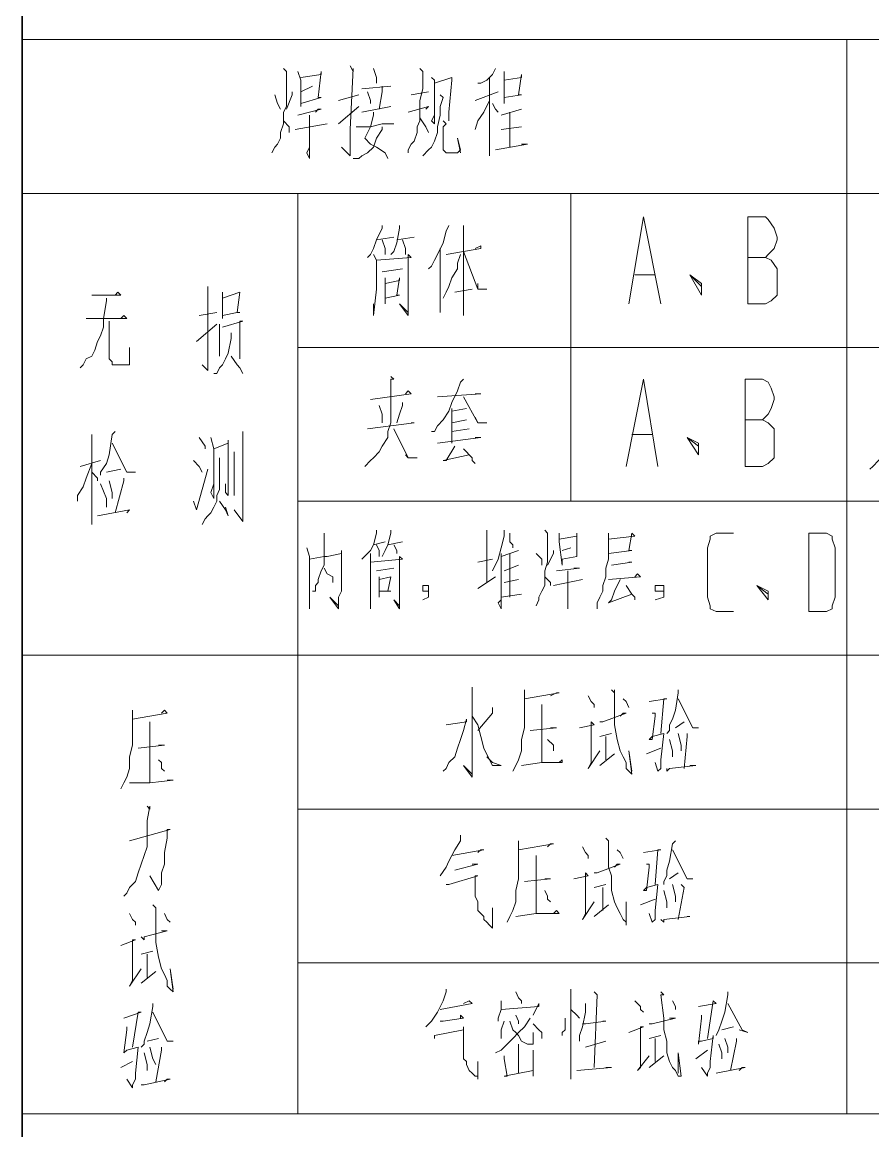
# Model space of a CAD drawing. Header units: inches. Extents: x 46040 to 48278, y -91226 to -88002.
# Drawn here: x 47512 to 47652.6, y -88712.9 to -88529.6 of the extents above; entities that cross this region are included whole.
import ezdxf

# ---------------------------------------------------------------- set-up
doc = ezdxf.new("R2010")
doc.units = ezdxf.units.IN
doc.layers.add('轮廓线', color=7, linetype='Continuous')

msp = doc.modelspace()

# ---------------------------------------------------------------- linework, layer by layer
at = {"layer": '轮廓线', "lineweight": 35}
msp.add_lwpolyline([(47511.995, -88039.568), (47511.995, -89065.33)], dxfattribs=at)
at = {"layer": '轮廓线', "lineweight": 18}
for points in [[(47511.995, -88532.529), (48164.316, -88532.529)], [(47648.316, -88532.529), (47648.316, -88634.289)], [(47555.194, -88537.33), (47555.675, -88537.808), (47555.675, -88538.289), (47555.675, -88541.65), (47555.675, -88543.568), (47555.194, -88544.529), (47555.194, -88545.49), (47555.194, -88546.449), (47554.714, -88547.889), (47554.714, -88548.849), (47554.233, -88549.808), (47553.753, -88550.289), (47553.276, -88551.25)], [(47557.593, -88537.808), (47558.073, -88539.25), (47558.073, -88543.568), (47558.073, -88543.09), (47561.433, -88542.129), (47560.956, -88542.129), (47561.433, -88537.808), (47561.433, -88538.289), (47558.073, -88538.769)], [(47570.073, -88537.33), (47570.554, -88538.769), (47570.554, -88539.728)], [(47577.753, -88537.33), (47578.233, -88537.808), (47578.233, -88538.289), (47578.233, -88540.689), (47577.753, -88542.609), (47577.753, -88543.568), (47577.753, -88545.01), (47577.753, -88545.969), (47577.276, -88546.93), (47577.276, -88547.889), (47576.796, -88549.33), (47576.316, -88549.808), (47575.835, -88550.769), (47575.835, -88551.25)], [(47590.233, -88537.33), (47589.753, -88538.289), (47588.796, -88539.25), (47587.835, -88539.728), (47587.355, -88539.728)], [(47591.675, -88537.808), (47591.675, -88539.25), (47591.675, -88541.17), (47591.675, -88543.09)], [(47591.675, -88542.129), (47594.554, -88541.65), (47594.073, -88541.65), (47594.554, -88538.289), (47594.554, -88538.769), (47591.675, -88539.25)], [(47558.073, -88541.17), (47559.995, -88540.209)], [(47568.155, -88540.689), (47572.956, -88540.209)], [(47571.515, -88540.209), (47571.515, -88541.17), (47571.034, -88544.049)], [(47579.675, -88538.769), (47580.155, -88539.25), (47580.155, -88545.49), (47580.155, -88546.449), (47579.675, -88545.969), (47580.155, -88545.01)], [(47580.155, -88539.728), (47583.034, -88538.769), (47583.034, -88539.25), (47582.554, -88544.529), (47582.554, -88545.969), (47582.554, -88545.49), (47582.554, -88545.01)], [(47589.276, -88538.769), (47589.276, -88551.728), (47589.276, -88550.769), (47589.276, -88549.33)], [(47553.753, -88541.65), (47554.233, -88543.09), (47554.714, -88544.049)], [(47556.636, -88541.17), (47556.636, -88541.65), (47555.675, -88544.049)], [(47564.316, -88542.609), (47567.675, -88541.65)], [(47569.116, -88541.17), (47569.593, -88542.609), (47569.593, -88543.09)], [(47576.316, -88541.65), (47579.194, -88541.17)], [(47581.116, -88541.65), (47581.593, -88542.129), (47581.116, -88543.568), (47581.116, -88545.01), (47580.636, -88546.93), (47580.636, -88547.889), (47580.155, -88549.33), (47579.675, -88550.289), (47579.194, -88550.769), (47578.233, -88551.728)], [(47590.714, -88541.17), (47586.874, -88542.609)], [(47557.593, -88545.01), (47561.433, -88544.049), (47560.956, -88544.049), (47560.476, -88544.529)], [(47564.316, -88546.449), (47567.675, -88543.568)], [(47568.155, -88544.529), (47572.956, -88543.568)], [(47575.835, -88544.529), (47579.194, -88543.568), (47578.714, -88544.049)], [(47589.276, -88542.609), (47588.316, -88544.529), (47587.355, -88545.969), (47586.874, -88547.41)], [(47589.753, -88543.09), (47590.233, -88544.049), (47590.714, -88544.529)], [(47591.194, -88545.01), (47594.554, -88544.049)], [(47559.515, -88545.01), (47559.515, -88552.209), (47559.034, -88551.25), (47559.515, -88550.289)], [(47570.073, -88544.529), (47570.073, -88545.01), (47569.593, -88546.93), (47568.636, -88548.849), (47569.593, -88549.808), (47570.554, -88550.289), (47571.995, -88551.25), (47572.476, -88552.209)], [(47577.753, -88545.49), (47578.714, -88546.93), (47579.194, -88547.889)], [(47592.636, -88544.529), (47592.636, -88550.289)], [(47555.194, -88545.969), (47556.155, -88546.93), (47556.155, -88547.889)], [(47557.116, -88547.41), (47562.394, -88546.449)], [(47571.515, -88546.93), (47571.515, -88547.41), (47570.554, -88548.849), (47570.073, -88550.289), (47569.116, -88551.25), (47568.155, -88551.728), (47567.675, -88552.209), (47566.714, -88552.209)], [(47567.194, -88546.93), (47569.593, -88546.93), (47571.515, -88546.449), (47573.433, -88546.449), (47572.956, -88546.449)], [(47581.593, -88545.969), (47582.073, -88546.449), (47581.593, -88546.93), (47581.593, -88550.289), (47581.593, -88550.769), (47582.073, -88551.25), (47582.554, -88551.25), (47583.515, -88551.25), (47583.995, -88551.25), (47584.476, -88550.769), (47583.995, -88548.849), (47584.476, -88551.25)], [(47594.554, -88546.93), (47591.194, -88547.41)], [(47590.233, -88550.769), (47595.515, -88549.808), (47595.034, -88549.808), (47594.554, -88549.808)], [(47511.995, -88557.969), (48164.316, -88557.969)], [(47557.593, -88557.969), (47557.593, -88634.289)], [(47602.714, -88557.969), (47602.714, -88608.849)], [(47612.316, -88576.209), (47614.714, -88561.808), (47617.593, -88576.209)], [(47631.995, -88576.209), (47631.995, -88561.808), (47634.874, -88561.808), (47635.355, -88562.289), (47636.316, -88563.728), (47636.796, -88565.17), (47636.796, -88565.65), (47636.316, -88567.09), (47635.355, -88568.049), (47634.874, -88568.529)], [(47571.515, -88563.25), (47571.515, -88563.728), (47570.554, -88565.65), (47570.073, -88567.09), (47569.593, -88568.049), (47569.116, -88568.529)], [(47574.394, -88563.25), (47574.394, -88563.728), (47573.913, -88566.129), (47573.433, -88567.568), (47572.956, -88568.049)], [(47582.554, -88563.25), (47582.073, -88564.209), (47581.593, -88566.129), (47580.636, -88568.049), (47580.155, -88569.01), (47579.675, -88569.969), (47579.194, -88570.449)], [(47584.956, -88563.25), (47584.956, -88563.728), (47584.956, -88578.129), (47584.956, -88577.17), (47584.956, -88575.25)], [(47570.554, -88565.65), (47573.433, -88565.17)], [(47571.515, -88565.65), (47571.995, -88567.09), (47571.995, -88568.049)], [(47573.913, -88565.65), (47576.796, -88565.17)], [(47574.874, -88565.65), (47575.355, -88567.09), (47575.355, -88568.049)], [(47581.116, -88567.09), (47581.116, -88577.65), (47581.116, -88576.689), (47581.116, -88575.728)], [(47582.073, -88568.049), (47587.835, -88567.09), (47587.835, -88566.609), (47586.874, -88567.09)], [(47570.073, -88568.049), (47570.554, -88569.01), (47570.554, -88573.808), (47570.073, -88578.129), (47570.073, -88577.17), (47570.073, -88576.209)], [(47570.554, -88569.01), (47576.316, -88568.529), (47575.835, -88568.049), (47575.835, -88569.49), (47575.835, -88575.728), (47575.835, -88577.17), (47575.835, -88577.65), (47575.835, -88578.129), (47574.394, -88576.209), (47575.835, -88577.65)], [(47584.476, -88568.049), (47583.995, -88569.49), (47583.995, -88570.449), (47583.034, -88571.889), (47582.554, -88573.33), (47582.073, -88574.289), (47581.593, -88575.25)], [(47631.995, -88568.529), (47634.874, -88568.529), (47635.835, -88569.01), (47636.796, -88570.449), (47636.796, -88571.889), (47636.796, -88573.33), (47636.796, -88574.769), (47635.835, -88575.728), (47634.874, -88576.209), (47631.995, -88576.209)], [(47574.874, -88570.449), (47571.515, -88570.93)], [(47613.276, -88571.41), (47616.636, -88571.41)], [(47624.316, -88573.33), (47622.394, -88571.41), (47624.316, -88574.769), (47624.316, -88572.849), (47622.394, -88571.41)], [(47571.995, -88571.889), (47571.995, -88572.849), (47571.995, -88576.209), (47571.995, -88575.25), (47574.394, -88574.769), (47573.913, -88574.769), (47574.394, -88571.889), (47574.394, -88572.369), (47571.995, -88572.849)], [(47523.515, -88574.769), (47528.316, -88574.769), (47527.835, -88574.289), (47527.355, -88574.769)], [(47545.116, -88574.289), (47545.116, -88575.25), (47545.116, -88578.609)], [(47586.394, -88573.808), (47583.515, -88574.289)], [(47525.913, -88575.25), (47525.913, -88575.728), (47525.433, -88578.609), (47525.433, -88580.049), (47524.956, -88581.49), (47524.476, -88582.449), (47523.995, -88583.889), (47523.515, -88584.849), (47522.554, -88585.33), (47522.073, -88586.289), (47521.593, -88586.769)], [(47522.554, -88578.609), (47529.276, -88578.609), (47528.796, -88578.129), (47528.316, -88578.609)], [(47541.276, -88578.129), (47544.155, -88577.65)], [(47540.796, -88582.449), (47544.155, -88579.568)], [(47544.636, -88579.568), (47544.636, -88580.049), (47544.636, -88584.849), (47544.636, -88583.889), (47544.636, -88582.93)], [(47545.116, -88580.049), (47548.476, -88579.09), (47547.995, -88579.09), (47547.995, -88583.889), (47547.995, -88584.849), (47547.995, -88585.33), (47547.995, -88584.369), (47547.995, -88583.889)], [(47546.554, -88581.01), (47546.554, -88581.969), (47546.073, -88584.369), (47545.593, -88585.33), (47545.116, -88586.289), (47544.636, -88586.769), (47544.155, -88587.728), (47543.675, -88587.728)], [(47557.593, -88583.41), (48164.316, -88583.41)], [(47546.554, -88584.849), (47547.515, -88586.289), (47547.995, -88586.769), (47548.476, -88587.728)], [(47572.956, -88588.209), (47573.433, -88588.689), (47572.956, -88588.689), (47572.956, -88591.568), (47572.956, -88593.49), (47572.956, -88594.93), (47572.956, -88595.889), (47572.476, -88597.33), (47572.476, -88598.289), (47571.515, -88599.728), (47571.034, -88600.689), (47570.073, -88601.65), (47569.593, -88602.129), (47568.636, -88603.09)], [(47584.956, -88588.689), (47584.476, -88589.17), (47583.995, -88590.609), (47583.034, -88592.529), (47582.554, -88593.969), (47581.593, -88595.41), (47580.636, -88596.369), (47580.155, -88597.33), (47579.675, -88597.33)], [(47611.835, -88603.09), (47614.714, -88588.689), (47617.116, -88603.09)], [(47631.515, -88603.09), (47631.515, -88588.689), (47634.394, -88588.689), (47635.355, -88589.17), (47635.835, -88590.129), (47636.316, -88591.568), (47636.316, -88592.049), (47635.835, -88593.49), (47635.355, -88594.449), (47634.394, -88595.41)], [(47569.593, -88592.049), (47576.316, -88591.09), (47575.835, -88590.609), (47575.355, -88591.09)], [(47580.636, -88591.568), (47587.835, -88591.09), (47586.874, -88591.09)], [(47571.034, -88593.01), (47571.515, -88594.449), (47571.515, -88594.93), (47571.515, -88595.889)], [(47574.874, -88592.529), (47574.874, -88593.01), (47574.394, -88594.449), (47573.913, -88595.889)], [(47583.034, -88593.49), (47583.034, -88594.449), (47583.034, -88599.25)], [(47583.034, -88593.969), (47585.433, -88593.49)], [(47569.116, -88596.849), (47576.796, -88595.889), (47576.316, -88595.889)], [(47585.433, -88595.41), (47583.034, -88595.889)], [(47583.034, -88597.33), (47585.913, -88596.849)], [(47631.515, -88595.41), (47634.394, -88595.41), (47635.355, -88595.889), (47636.316, -88596.849), (47636.316, -88598.289), (47636.316, -88599.728), (47636.316, -88601.65), (47635.355, -88602.609), (47634.394, -88603.09), (47631.515, -88603.09)], [(47527.355, -88597.33), (47526.874, -88597.808), (47526.394, -88601.17), (47525.913, -88602.609), (47524.956, -88604.049), (47524.956, -88604.529)], [(47541.276, -88598.289), (47542.233, -88599.728), (47542.233, -88600.209)], [(47543.194, -88598.289), (47543.675, -88600.209), (47543.675, -88603.568), (47543.675, -88606.449), (47543.675, -88608.369), (47543.194, -88607.41), (47543.675, -88605.969)], [(47543.675, -88600.209), (47546.073, -88599.25), (47546.073, -88598.769), (47546.073, -88603.09), (47546.073, -88606.449), (47546.073, -88607.889), (47545.593, -88607.41), (47545.593, -88605.969)], [(47548.476, -88597.33), (47548.476, -88598.289), (47548.476, -88600.209), (47548.476, -88605.01), (47548.476, -88608.849), (47548.476, -88611.25), (47548.476, -88612.209), (47547.034, -88610.289)], [(47580.636, -88599.25), (47587.835, -88598.289), (47587.355, -88598.289), (47586.874, -88598.289)], [(47612.796, -88597.808), (47616.155, -88597.808)], [(47623.835, -88599.728), (47621.913, -88598.289), (47623.835, -88601.17), (47623.835, -88599.25), (47621.913, -88598.289)], [(47655.515, -88597.808), (47655.034, -88599.728), (47654.554, -88600.689), (47654.073, -88601.65), (47653.593, -88602.129), (47652.636, -88603.09), (47652.155, -88603.568)], [(47547.034, -88600.689), (47547.034, -88601.17), (47547.034, -88607.889), (47547.034, -88606.93), (47547.034, -88605.969)], [(47583.515, -88599.728), (47582.073, -88602.129), (47581.593, -88602.129), (47585.913, -88601.17)], [(47584.956, -88600.209), (47586.394, -88601.65), (47586.394, -88602.129), (47586.874, -88602.609)], [(47523.515, -88602.609), (47522.554, -88605.01), (47522.073, -88606.449), (47521.116, -88607.889), (47521.116, -88608.849)], [(47521.593, -88603.09), (47524.956, -88602.129)], [(47540.316, -88602.129), (47541.276, -88603.09), (47541.753, -88604.049)], [(47544.636, -88601.65), (47544.636, -88606.93), (47544.155, -88607.889), (47544.155, -88608.849), (47543.675, -88609.808), (47543.194, -88610.769), (47542.714, -88611.25), (47542.233, -88611.728), (47541.753, -88612.689)], [(47523.515, -88604.049), (47524.476, -88605.01), (47524.476, -88605.49)], [(47525.913, -88604.049), (47528.316, -88603.568)], [(47540.316, -88608.849), (47540.796, -88610.289), (47542.714, -88603.568)], [(47524.956, -88605.969), (47525.913, -88608.369), (47525.913, -88609.808)], [(47526.394, -88605.49), (47526.874, -88607.41), (47526.874, -88608.369)], [(47528.796, -88605.01), (47528.796, -88605.49), (47527.355, -88610.769)], [(47544.636, -88608.849), (47545.593, -88610.289), (47546.073, -88611.25), (47545.593, -88609.808)], [(47557.593, -88608.849), (48164.316, -88608.849)], [(47524.476, -88611.25), (47529.753, -88610.289), (47529.276, -88610.769)], [(47570.554, -88613.65), (47570.554, -88614.129), (47570.073, -88616.049), (47569.593, -88617.01), (47569.116, -88617.49), (47568.155, -88618.449)], [(47572.956, -88613.65), (47572.956, -88614.129), (47572.476, -88616.049), (47571.995, -88617.01), (47571.515, -88617.969)], [(47588.796, -88613.65), (47588.796, -88614.609), (47588.796, -88622.289)], [(47591.675, -88613.65), (47591.675, -88614.609), (47591.194, -88616.529), (47590.714, -88618.449), (47589.753, -88620.369)], [(47598.394, -88613.65), (47598.874, -88614.129), (47598.874, -88614.609), (47598.874, -88617.49), (47598.874, -88618.93), (47598.394, -88620.369), (47598.394, -88620.849), (47598.394, -88621.808), (47598.394, -88622.769), (47597.913, -88623.728), (47597.433, -88624.689), (47597.433, -88625.17), (47596.956, -88626.129)], [(47561.913, -88614.129), (47561.913, -88616.049), (47561.913, -88617.969), (47561.913, -88619.41), (47561.433, -88620.369), (47560.956, -88621.808), (47560.956, -88622.289), (47560.476, -88622.769), (47560.476, -88623.728), (47559.995, -88623.728)], [(47592.636, -88614.129), (47592.636, -88615.568), (47593.116, -88616.049), (47593.116, -88616.529)], [(47600.796, -88614.129), (47600.796, -88615.568), (47601.276, -88619.41), (47601.276, -88618.449), (47603.675, -88617.969), (47603.675, -88614.129), (47603.675, -88614.609), (47600.796, -88615.09)], [(47608.956, -88614.129), (47608.956, -88615.09), (47608.956, -88617.01), (47608.956, -88618.449), (47608.476, -88619.889), (47608.476, -88621.33), (47607.995, -88622.769), (47607.995, -88623.728), (47607.515, -88624.689), (47607.034, -88625.65), (47607.034, -88626.609)], [(47608.956, -88615.09), (47613.276, -88614.609), (47612.796, -88614.129), (47612.316, -88617.01), (47612.796, -88617.01), (47608.956, -88617.49)], [(47629.593, -88614.129), (47626.714, -88614.129), (47625.753, -88614.609), (47625.753, -88615.09), (47625.276, -88616.529), (47625.276, -88624.689), (47625.753, -88626.129), (47625.753, -88626.609), (47626.714, -88627.09), (47629.593, -88627.09)], [(47642.073, -88627.09), (47644.956, -88627.09), (47645.913, -88626.609), (47645.913, -88626.129), (47646.394, -88624.689), (47646.394, -88616.529), (47645.913, -88615.09), (47645.913, -88614.609), (47644.956, -88614.129), (47642.073, -88614.129), (47642.073, -88627.09)], [(47559.034, -88616.529), (47559.515, -88617.969), (47559.515, -88625.65), (47559.515, -88626.609), (47559.515, -88626.129), (47559.515, -88624.689)], [(47570.073, -88616.049), (47571.995, -88615.568)], [(47570.554, -88616.049), (47571.034, -88617.01), (47571.034, -88617.969)], [(47572.476, -88616.049), (47574.874, -88615.568)], [(47573.433, -88616.049), (47573.913, -88617.01), (47573.913, -88617.49)], [(47591.194, -88617.969), (47594.073, -88617.01)], [(47599.835, -88617.01), (47599.835, -88617.49), (47598.874, -88619.41)], [(47601.276, -88617.01), (47602.714, -88616.529)], [(47569.593, -88617.49), (47569.593, -88618.93), (47569.593, -88622.769), (47569.593, -88626.609), (47569.593, -88626.129), (47569.593, -88625.17)], [(47569.593, -88618.93), (47574.874, -88618.449), (47574.394, -88617.969), (47574.394, -88618.93), (47574.394, -88624.689), (47574.394, -88625.65), (47574.394, -88626.129), (47574.394, -88626.609), (47573.433, -88625.17), (47574.394, -88626.129)], [(47587.355, -88618.93), (47589.753, -88618.449)], [(47591.194, -88617.49), (47591.194, -88626.609), (47590.714, -88625.65), (47591.194, -88625.17)], [(47592.636, -88617.49), (47592.636, -88624.689)], [(47596.956, -88617.49), (47597.913, -88618.449), (47597.913, -88618.93), (47597.913, -88619.41)], [(47609.433, -88619.41), (47612.796, -88618.93), (47612.316, -88618.93)], [(47561.913, -88619.889), (47562.394, -88620.849), (47563.355, -88621.33), (47563.355, -88622.289), (47563.355, -88621.808)], [(47573.433, -88619.889), (47570.554, -88620.369)], [(47591.675, -88620.369), (47594.073, -88619.41)], [(47600.316, -88620.369), (47604.155, -88619.889), (47603.675, -88619.889), (47603.194, -88619.889)], [(47602.233, -88620.369), (47602.233, -88626.609), (47602.233, -88625.65), (47602.233, -88625.17)], [(47608.956, -88621.808), (47614.233, -88621.33), (47613.753, -88620.849), (47613.276, -88621.33)], [(47571.034, -88621.33), (47571.034, -88621.808), (47571.034, -88624.689), (47571.034, -88623.728), (47572.956, -88623.728), (47572.476, -88623.728), (47572.956, -88621.33), (47571.034, -88621.808)], [(47579.194, -88623.728), (47578.233, -88623.728), (47578.233, -88622.769), (47579.194, -88622.769), (47579.194, -88624.689), (47578.233, -88625.17)], [(47587.355, -88623.25), (47590.233, -88621.33)], [(47591.675, -88622.289), (47594.073, -88621.808)], [(47598.394, -88621.33), (47599.355, -88622.289), (47599.355, -88622.769)], [(47599.835, -88622.769), (47604.636, -88621.808)], [(47610.874, -88621.808), (47610.874, -88621.808), (47609.913, -88623.728), (47609.433, -88625.17), (47608.956, -88625.65), (47612.796, -88624.209)], [(47611.835, -88622.769), (47612.796, -88624.209), (47613.276, -88624.689), (47613.276, -88625.17)], [(47618.073, -88623.728), (47616.636, -88623.728), (47616.636, -88622.769), (47618.073, -88622.769), (47618.073, -88624.689), (47616.636, -88625.17)], [(47635.355, -88624.209), (47633.433, -88622.769), (47635.355, -88625.17), (47635.355, -88623.728), (47633.433, -88622.769)], [(47591.194, -88624.689), (47594.554, -88624.209)], [(47511.995, -88634.289), (48164.316, -88634.289)], [(47511.995, -88634.289), (48164.316, -88634.289)], [(47557.593, -88634.289), (47557.593, -88710.129)], [(47560.476, -88634.289), (48164.316, -88634.289)], [(47648.316, -88634.289), (47648.316, -88710.129)], [(47586.394, -88639.568), (47586.394, -88640.529), (47586.394, -88652.529), (47586.394, -88653.969), (47586.394, -88654.449), (47584.956, -88652.529), (47586.394, -88653.969)], [(47595.034, -88640.049), (47595.034, -88641.49), (47595.034, -88643.889), (47595.034, -88646.289), (47594.554, -88648.209), (47594.554, -88650.129), (47594.073, -88651.568), (47593.593, -88652.529), (47593.116, -88653.49)], [(47595.034, -88641.49), (47600.796, -88640.529), (47600.316, -88640.529), (47599.355, -88641.01)], [(47605.593, -88641.01), (47606.073, -88641.969), (47606.554, -88642.449), (47606.554, -88642.93)], [(47609.433, -88640.049), (47609.913, -88640.529), (47609.913, -88640.049), (47609.913, -88644.369), (47609.913, -88645.808), (47610.394, -88648.209), (47610.874, -88650.129), (47611.355, -88651.09), (47611.835, -88652.049), (47611.835, -88653.01), (47612.316, -88653.49), (47612.796, -88653.969), (47612.316, -88650.129), (47612.796, -88653.49)], [(47620.476, -88640.049), (47620.476, -88640.529), (47619.995, -88643.41), (47619.515, -88644.849), (47619.034, -88645.808), (47619.034, -88646.769), (47618.554, -88647.25)], [(47589.753, -88642.93), (47589.753, -88643.889), (47587.355, -88646.769)], [(47611.355, -88641.49), (47611.835, -88641.969), (47612.316, -88642.93)], [(47615.675, -88641.969), (47618.554, -88641.49), (47618.073, -88641.49), (47617.593, -88647.25)], [(47530.233, -88643.41), (47530.233, -88644.369), (47530.233, -88646.769), (47530.233, -88649.17), (47529.753, -88651.09), (47529.753, -88653.01), (47529.276, -88654.449), (47528.796, -88655.41), (47528.316, -88656.369)], [(47530.233, -88644.849), (47535.995, -88643.889), (47535.515, -88643.41), (47535.034, -88643.889)], [(47582.073, -88645.808), (47585.433, -88645.33), (47585.433, -88644.849), (47584.956, -88646.769), (47584.476, -88648.209), (47583.995, -88649.65), (47583.515, -88651.09), (47582.554, -88652.049), (47582.073, -88653.01), (47581.593, -88653.49)], [(47586.394, -88644.369), (47587.355, -88645.808), (47587.835, -88647.728), (47588.316, -88649.65), (47589.276, -88651.568), (47589.753, -88652.529), (47591.194, -88652.529), (47589.753, -88652.049)], [(47607.515, -88645.33), (47607.995, -88645.33), (47611.835, -88643.889), (47611.355, -88643.889), (47610.874, -88644.369)], [(47616.155, -88643.889), (47616.636, -88643.889), (47616.636, -88644.369), (47616.155, -88648.209), (47615.675, -88648.209), (47616.155, -88647.728), (47618.073, -88647.25), (47617.593, -88651.568), (47617.593, -88652.529), (47617.593, -88653.01), (47617.116, -88653.49), (47616.636, -88652.049)], [(47533.116, -88645.33), (47533.116, -88645.808), (47533.116, -88655.41)], [(47595.995, -88646.769), (47600.316, -88646.289), (47599.835, -88646.289), (47599.355, -88646.289)], [(47604.155, -88646.289), (47606.554, -88645.808), (47606.073, -88645.33), (47606.073, -88645.808), (47606.073, -88652.049), (47605.593, -88653.01), (47607.515, -88650.129)], [(47621.433, -88645.33), (47619.995, -88646.289)], [(47598.874, -88648.209), (47599.835, -88649.17), (47599.835, -88649.65), (47599.835, -88650.129)], [(47607.515, -88647.728), (47609.433, -88647.25)], [(47608.476, -88647.728), (47608.476, -88651.568)], [(47619.034, -88648.209), (47619.515, -88650.129), (47619.515, -88651.09)], [(47620.476, -88647.25), (47620.956, -88649.17), (47620.956, -88650.129)], [(47621.913, -88647.25), (47621.913, -88647.728), (47621.433, -88653.01)], [(47531.194, -88649.65), (47535.515, -88649.17), (47534.554, -88649.17)], [(47615.194, -88650.609), (47617.593, -88649.65)], [(47534.554, -88651.568), (47535.034, -88652.049), (47535.034, -88653.01), (47535.515, -88653.49)], [(47588.796, -88651.09), (47589.753, -88652.049)], [(47594.554, -88652.529), (47597.913, -88652.049), (47601.276, -88652.049), (47601.276, -88651.568), (47600.796, -88652.049)], [(47607.515, -88652.529), (47609.913, -88650.609)], [(47618.554, -88653.01), (47618.554, -88653.49), (47619.034, -88653.01), (47623.355, -88652.529), (47622.874, -88652.529), (47622.394, -88652.529)], [(47529.753, -88655.41), (47533.116, -88655.41), (47536.956, -88654.93), (47536.476, -88654.93), (47535.995, -88654.93)], [(47532.636, -88659.25), (47533.116, -88659.728), (47533.116, -88659.25), (47532.636, -88661.65), (47532.636, -88664.049), (47532.636, -88665.969), (47532.155, -88667.41), (47531.675, -88668.849), (47531.194, -88670.289), (47530.714, -88671.728), (47529.753, -88672.689), (47529.276, -88673.65), (47528.796, -88674.129)], [(47557.593, -88659.728), (48164.316, -88659.728)], [(47584.476, -88664.049), (47584.476, -88665.01), (47583.515, -88666.449), (47582.554, -88668.369), (47582.073, -88669.33), (47581.116, -88670.769)], [(47594.073, -88665.01), (47594.073, -88666.449), (47594.073, -88668.849), (47594.073, -88671.25), (47593.593, -88673.17), (47593.593, -88675.09), (47593.116, -88676.529), (47592.636, -88677.49), (47592.155, -88678.449)], [(47608.476, -88664.529), (47608.956, -88665.01), (47608.956, -88669.33), (47609.433, -88670.769), (47609.433, -88673.17), (47609.913, -88675.09), (47610.394, -88676.049), (47610.874, -88677.01), (47611.355, -88677.969), (47611.835, -88678.449), (47611.835, -88678.93), (47611.835, -88675.09), (47611.835, -88678.449)], [(47619.995, -88665.01), (47619.515, -88665.49), (47619.034, -88668.369), (47618.554, -88669.808), (47618.554, -88670.769), (47618.073, -88671.728), (47618.073, -88672.209)], [(47583.034, -88667.41), (47588.316, -88666.449), (47587.835, -88666.449), (47587.355, -88666.93)], [(47594.073, -88666.449), (47599.835, -88665.49), (47599.355, -88665.49), (47598.874, -88665.969)], [(47604.636, -88665.969), (47605.116, -88666.93), (47605.593, -88667.41), (47605.593, -88667.889)], [(47610.394, -88666.449), (47610.874, -88666.93), (47611.355, -88667.889)], [(47614.714, -88666.93), (47617.593, -88666.449), (47617.116, -88666.449), (47616.636, -88672.209)], [(47583.515, -88669.808), (47583.515, -88669.808), (47587.355, -88668.849), (47586.874, -88668.849), (47586.394, -88668.849)], [(47603.194, -88671.25), (47605.593, -88670.769), (47605.116, -88670.289), (47605.116, -88670.769), (47605.116, -88677.01), (47604.636, -88677.969), (47606.554, -88675.09)], [(47606.554, -88670.289), (47607.034, -88670.289), (47610.874, -88668.849), (47610.394, -88668.849), (47609.913, -88669.33)], [(47615.194, -88668.849), (47615.675, -88668.849), (47615.675, -88669.33), (47615.194, -88673.17), (47614.714, -88673.17), (47615.194, -88672.689), (47617.116, -88672.209), (47616.636, -88676.529), (47616.636, -88677.49), (47616.636, -88677.969), (47616.155, -88678.449), (47615.675, -88677.01)], [(47620.476, -88670.289), (47619.034, -88671.25)], [(47582.073, -88672.209), (47582.073, -88672.209), (47582.554, -88672.209), (47587.355, -88670.769), (47586.874, -88670.769), (47586.874, -88671.25), (47586.874, -88673.17), (47586.874, -88674.129), (47587.355, -88675.09), (47587.355, -88675.568), (47587.355, -88676.529), (47587.835, -88677.01), (47588.316, -88677.49), (47588.316, -88677.969), (47588.796, -88678.449), (47589.276, -88678.93), (47589.753, -88679.41), (47589.753, -88676.049), (47589.753, -88678.93)], [(47595.034, -88671.728), (47599.355, -88671.25), (47598.394, -88671.25)], [(47606.554, -88672.689), (47608.476, -88672.209)], [(47619.515, -88672.209), (47619.995, -88674.129), (47619.995, -88675.09)], [(47620.956, -88672.209), (47621.433, -88672.689), (47620.476, -88677.969)], [(47598.394, -88673.17), (47598.874, -88674.129), (47598.874, -88674.609), (47599.355, -88675.09)], [(47607.995, -88672.689), (47607.995, -88676.529)], [(47618.073, -88673.17), (47618.554, -88675.09), (47618.554, -88676.049)], [(47533.593, -88675.568), (47534.073, -88676.049), (47534.073, -88680.369), (47534.073, -88681.808), (47534.554, -88684.209), (47535.034, -88686.129), (47535.515, -88687.09), (47535.995, -88688.049), (47535.995, -88689.01), (47536.476, -88689.49), (47536.956, -88689.969), (47536.476, -88686.129), (47536.956, -88689.49)], [(47606.554, -88677.49), (47608.956, -88675.568)], [(47614.233, -88675.568), (47616.636, -88674.609)], [(47529.753, -88677.01), (47530.233, -88677.969), (47530.714, -88678.449), (47530.714, -88678.93)], [(47535.515, -88677.01), (47535.995, -88677.969), (47536.476, -88678.449)], [(47593.593, -88677.49), (47596.956, -88677.01), (47600.796, -88677.01), (47600.316, -88676.529), (47599.835, -88677.01)], [(47617.593, -88677.969), (47618.073, -88678.449), (47618.073, -88677.969), (47622.394, -88677.49), (47621.913, -88677.49)], [(47528.316, -88682.289), (47530.714, -88681.33), (47530.233, -88681.33), (47530.233, -88681.808), (47530.233, -88688.049), (47529.753, -88689.01), (47531.675, -88686.129)], [(47531.675, -88680.849), (47532.155, -88681.33), (47532.155, -88680.849), (47535.995, -88679.889), (47535.515, -88679.889), (47535.034, -88679.889)], [(47531.675, -88683.728), (47533.593, -88683.25)], [(47532.636, -88683.728), (47532.636, -88687.568)], [(47557.593, -88685.17), (48164.316, -88685.17)], [(47531.675, -88688.529), (47534.073, -88686.609)], [(47582.073, -88689.49), (47582.073, -88689.969), (47581.593, -88691.41), (47580.636, -88693.33), (47579.675, -88694.769), (47578.714, -88695.728)], [(47593.593, -88689.969), (47594.073, -88690.93), (47594.554, -88691.41), (47594.554, -88691.889)], [(47602.714, -88689.49), (47602.714, -88690.449), (47602.714, -88704.369), (47602.714, -88703.41), (47602.714, -88701.969)], [(47606.554, -88689.969), (47607.034, -88690.449), (47606.554, -88702.449)], [(47617.593, -88689.969), (47618.073, -88690.449), (47617.593, -88690.449), (47618.073, -88694.289), (47618.073, -88696.209), (47618.554, -88698.129), (47618.554, -88700.049), (47619.034, -88701.49), (47619.515, -88702.449), (47619.995, -88702.93), (47620.476, -88703.889), (47620.956, -88703.889), (47620.476, -88700.049), (47620.476, -88703.41)], [(47628.636, -88689.969), (47628.636, -88690.449), (47628.155, -88693.33), (47627.675, -88694.769), (47627.194, -88696.209), (47626.714, -88697.17)], [(47533.593, -88691.889), (47533.593, -88692.369), (47533.116, -88695.25), (47532.636, -88696.689), (47532.155, -88698.129), (47532.155, -88698.609), (47531.675, -88699.09)], [(47581.116, -88692.849), (47586.394, -88691.889), (47585.913, -88691.41), (47584.956, -88691.889)], [(47591.194, -88691.41), (47591.194, -88692.849), (47590.714, -88694.289), (47590.714, -88694.769)], [(47591.194, -88692.849), (47597.433, -88692.369), (47597.433, -88691.889), (47596.476, -88693.808)], [(47605.116, -88691.889), (47605.116, -88693.33), (47604.636, -88695.728), (47604.155, -88697.17), (47604.155, -88698.129)], [(47613.276, -88691.41), (47614.233, -88692.369), (47614.233, -88692.849), (47614.714, -88693.33)], [(47619.515, -88691.41), (47619.995, -88692.369), (47619.995, -88692.849)], [(47623.835, -88692.369), (47626.714, -88691.889), (47626.233, -88691.41), (47625.276, -88697.65)], [(47628.636, -88691.889), (47631.034, -88696.209), (47631.995, -88696.689), (47630.554, -88696.209)], [(47528.796, -88694.289), (47531.675, -88693.33), (47531.194, -88693.33), (47530.233, -88699.09)], [(47581.116, -88694.769), (47581.116, -88694.769), (47581.593, -88694.769), (47584.956, -88694.289), (47584.476, -88693.808), (47584.476, -88694.289)], [(47595.995, -88694.289), (47595.034, -88695.728), (47594.073, -88696.689), (47593.116, -88697.65), (47592.155, -88698.609), (47591.675, -88699.09), (47591.194, -88699.568), (47590.233, -88700.049)], [(47593.593, -88693.808), (47594.073, -88694.769), (47594.073, -88695.25)], [(47601.753, -88694.289), (47601.753, -88695.25), (47601.753, -88696.209), (47601.276, -88696.689), (47601.276, -88697.17)], [(47602.714, -88692.849), (47603.675, -88693.808), (47604.155, -88694.289)], [(47615.675, -88695.25), (47615.675, -88695.25), (47616.155, -88695.25), (47619.995, -88694.289), (47619.515, -88694.289), (47619.034, -88694.289)], [(47624.316, -88693.808), (47624.316, -88693.808), (47624.316, -88694.289), (47623.835, -88698.609), (47623.835, -88698.129), (47624.316, -88698.129), (47626.233, -88697.65), (47626.233, -88697.17), (47625.753, -88701.49), (47625.753, -88702.449), (47625.276, -88703.41), (47625.276, -88703.889), (47624.316, -88702.449)], [(47529.276, -88695.728), (47529.276, -88695.728), (47529.276, -88696.209), (47528.796, -88700.049), (47529.276, -88699.568), (47531.194, -88699.09), (47530.714, -88703.41), (47530.714, -88704.369), (47530.233, -88705.33), (47530.233, -88705.808), (47529.276, -88704.369)], [(47591.675, -88694.769), (47591.194, -88696.209), (47591.194, -88696.689), (47591.194, -88697.17), (47591.194, -88697.65)], [(47596.476, -88695.25), (47597.433, -88696.209), (47597.913, -88696.689), (47597.913, -88697.17), (47597.913, -88697.65)], [(47604.636, -88695.25), (47605.116, -88695.25), (47608.476, -88694.769), (47607.995, -88694.769)], [(47612.316, -88696.689), (47614.714, -88695.728), (47614.233, -88695.728), (47614.233, -88696.209), (47614.233, -88702.449), (47613.753, -88702.93), (47615.675, -88700.529)], [(47629.593, -88695.728), (47627.675, -88696.209)], [(47534.554, -88697.65), (47532.636, -88698.129)], [(47615.675, -88697.65), (47617.593, -88697.17)], [(47616.636, -88697.65), (47616.636, -88701.49)], [(47628.155, -88697.65), (47628.636, -88699.09), (47628.636, -88700.049)], [(47630.073, -88697.65), (47630.073, -88698.129), (47629.116, -88702.93)], [(47533.116, -88699.09), (47533.593, -88701.01), (47534.073, -88701.969)], [(47535.034, -88699.09), (47535.034, -88699.568), (47534.073, -88704.849)], [(47594.073, -88698.609), (47594.073, -88699.09), (47594.073, -88703.41)], [(47596.476, -88699.568), (47596.476, -88700.529), (47596.476, -88703.889)], [(47605.116, -88699.09), (47608.476, -88698.129)], [(47623.355, -88701.01), (47625.276, -88699.568)], [(47627.194, -88698.609), (47627.675, -88700.049), (47627.675, -88701.01)], [(47528.316, -88702.449), (47530.233, -88701.49)], [(47532.155, -88700.049), (47532.636, -88701.969), (47532.636, -88702.93)], [(47591.675, -88700.529), (47591.675, -88701.01), (47592.155, -88703.889), (47591.675, -88703.889), (47596.476, -88702.93)], [(47615.675, -88702.449), (47618.073, -88700.529)], [(47603.675, -88702.93), (47609.433, -88702.449), (47608.476, -88702.449)], [(47626.714, -88703.41), (47626.714, -88703.41), (47631.515, -88702.449), (47631.034, -88702.449), (47630.554, -88702.93)], [(47531.675, -88705.33), (47531.675, -88705.33), (47532.155, -88705.33), (47536.476, -88704.369), (47535.995, -88704.369), (47535.515, -88704.849)], [(47511.995, -88710.129), (48164.316, -88710.129)], [(47511.995, -88710.129), (48164.316, -88710.129)], [(47511.995, -88710.129), (48164.316, -88710.129)], [(47511.995, -88710.129), (48164.316, -88710.129)]]:
    msp.add_lwpolyline(points, dxfattribs=at)
for points, knots in [([(47566.233, -88536.849), (47566.233, -88536.849), (47566.714, -88537.808), (47566.714, -88537.808), (47566.714, -88537.808), (47566.714, -88537.33), (47566.714, -88537.33), (47566.714, -88537.33), (47566.233, -88547.41), (47566.233, -88547.41), (47566.233, -88547.41), (47566.233, -88551.25), (47566.233, -88551.25), (47566.233, -88551.25), (47566.233, -88551.728), (47566.233, -88551.728), (47566.233, -88551.728), (47564.796, -88550.289), (47564.796, -88550.289), (47564.796, -88550.289), (47566.233, -88551.728), (47566.233, -88551.728)], [0, 0, 0, 0, 1, 1, 1, 2, 2, 2, 3, 3, 3, 4, 4, 4, 5, 5, 5, 6, 6, 6, 7, 7, 7, 7]), ([(47584.956, -88567.568), (47584.956, -88567.568), (47587.355, -88573.808), (47587.355, -88573.808), (47587.355, -88573.808), (47588.796, -88573.808), (47588.796, -88573.808), (47588.796, -88573.808), (47587.355, -88573.808), (47587.355, -88573.808), (47587.355, -88573.808), (47587.355, -88572.849), (47587.355, -88572.849)], [0, 0, 0, 0, 1, 1, 1, 2, 2, 2, 3, 3, 3, 4, 4, 4, 4]), ([(47542.714, -88573.33), (47542.714, -88573.33), (47542.714, -88573.808), (47542.714, -88573.808), (47542.714, -88573.808), (47542.714, -88573.33), (47542.714, -88573.33), (47542.714, -88573.33), (47542.714, -88586.769), (47542.714, -88586.769), (47542.714, -88586.769), (47542.714, -88587.25), (47542.714, -88587.25), (47542.714, -88587.25), (47541.753, -88586.289), (47541.753, -88586.289), (47541.753, -88586.289), (47542.714, -88587.25), (47542.714, -88587.25)], [0, 0, 0, 0, 1, 1, 1, 2, 2, 2, 3, 3, 3, 4, 4, 4, 5, 5, 5, 6, 6, 6, 6]), ([(47545.116, -88575.25), (47545.116, -88575.25), (47547.995, -88574.289), (47547.995, -88574.289), (47547.995, -88574.289), (47547.515, -88577.65), (47547.515, -88577.65), (47547.515, -88577.65), (47547.995, -88577.65), (47547.995, -88577.65), (47547.995, -88577.65), (47547.515, -88577.65), (47547.515, -88577.65), (47547.515, -88577.65), (47545.116, -88578.129), (47545.116, -88578.129)], [0, 0, 0, 0, 1, 1, 1, 2, 2, 2, 3, 3, 3, 4, 4, 4, 5, 5, 5, 5]), ([(47526.394, -88579.09), (47526.394, -88579.09), (47526.394, -88579.568), (47526.394, -88579.568), (47526.394, -88579.568), (47526.394, -88581.49), (47526.394, -88581.49), (47526.394, -88581.49), (47526.394, -88583.889), (47526.394, -88583.889), (47526.394, -88583.889), (47526.394, -88584.849), (47526.394, -88584.849), (47526.394, -88584.849), (47526.394, -88585.33), (47526.394, -88585.33), (47526.394, -88585.33), (47526.874, -88585.808), (47526.874, -88585.808), (47526.874, -88585.808), (47526.874, -88586.289), (47526.874, -88586.289), (47526.874, -88586.289), (47527.835, -88586.289), (47527.835, -88586.289), (47527.835, -88586.289), (47528.316, -88586.289), (47528.316, -88586.289), (47528.316, -88586.289), (47529.753, -88586.289), (47529.753, -88586.289), (47529.753, -88586.289), (47529.753, -88585.808), (47529.753, -88585.808), (47529.753, -88585.808), (47529.753, -88583.41), (47529.753, -88583.41), (47529.753, -88583.41), (47529.753, -88585.808), (47529.753, -88585.808)], [0, 0, 0, 0, 1, 1, 1, 2, 2, 2, 3, 3, 3, 4, 4, 4, 5, 5, 5, 6, 6, 6, 7, 7, 7, 8, 8, 8, 9, 9, 9, 10, 10, 10, 11, 11, 11, 12, 12, 12, 13, 13, 13, 13]), ([(47584.956, -88591.568), (47584.956, -88591.568), (47587.355, -88595.889), (47587.355, -88595.889), (47587.355, -88595.889), (47588.796, -88595.889), (47588.796, -88595.889), (47588.796, -88595.889), (47587.355, -88595.889), (47587.355, -88595.889), (47587.355, -88595.889), (47586.874, -88594.93), (47586.874, -88594.93)], [0, 0, 0, 0, 1, 1, 1, 2, 2, 2, 3, 3, 3, 4, 4, 4, 4]), ([(47573.433, -88596.849), (47573.433, -88596.849), (47575.835, -88601.65), (47575.835, -88601.65), (47575.835, -88601.65), (47577.276, -88601.65), (47577.276, -88601.65), (47577.276, -88601.65), (47575.835, -88601.65), (47575.835, -88601.65), (47575.835, -88601.65), (47575.355, -88601.17), (47575.355, -88601.17)], [0, 0, 0, 0, 1, 1, 1, 2, 2, 2, 3, 3, 3, 4, 4, 4, 4]), ([(47523.515, -88597.808), (47523.515, -88597.808), (47523.515, -88598.289), (47523.515, -88598.289), (47523.515, -88598.289), (47523.515, -88598.769), (47523.515, -88598.769), (47523.515, -88598.769), (47523.515, -88611.728), (47523.515, -88611.728), (47523.515, -88611.728), (47523.515, -88612.689), (47523.515, -88612.689), (47523.515, -88612.689), (47523.515, -88611.728), (47523.515, -88611.728), (47523.515, -88611.728), (47523.515, -88610.289), (47523.515, -88610.289)], [0, 0, 0, 0, 1, 1, 1, 2, 2, 2, 3, 3, 3, 4, 4, 4, 5, 5, 5, 6, 6, 6, 6]), ([(47526.874, -88599.25), (47526.874, -88599.25), (47529.276, -88604.049), (47529.276, -88604.049), (47529.276, -88604.049), (47530.714, -88604.049), (47530.714, -88604.049), (47530.714, -88604.049), (47529.276, -88604.049), (47529.276, -88604.049), (47529.276, -88604.049), (47528.796, -88603.09), (47528.796, -88603.09)], [0, 0, 0, 0, 1, 1, 1, 2, 2, 2, 3, 3, 3, 4, 4, 4, 4]), ([(47559.515, -88618.449), (47559.515, -88618.449), (47561.913, -88617.969), (47561.913, -88617.969), (47561.913, -88617.969), (47562.394, -88617.969), (47562.394, -88617.969), (47562.394, -88617.969), (47564.796, -88617.49), (47564.796, -88617.49), (47564.796, -88617.49), (47564.796, -88617.01), (47564.796, -88617.01), (47564.796, -88617.01), (47564.796, -88617.49), (47564.796, -88617.49), (47564.796, -88617.49), (47564.796, -88619.41), (47564.796, -88619.41), (47564.796, -88619.41), (47564.796, -88621.33), (47564.796, -88621.33), (47564.796, -88621.33), (47564.796, -88621.808), (47564.796, -88621.808), (47564.796, -88621.808), (47564.796, -88623.25), (47564.796, -88623.25), (47564.796, -88623.25), (47564.796, -88623.728), (47564.796, -88623.728), (47564.796, -88623.728), (47564.316, -88624.689), (47564.316, -88624.689), (47564.316, -88624.689), (47564.316, -88625.65), (47564.316, -88625.65), (47564.316, -88625.65), (47564.316, -88626.609), (47564.316, -88626.609), (47564.316, -88626.609), (47562.874, -88624.689), (47562.874, -88624.689), (47562.874, -88624.689), (47564.316, -88626.129), (47564.316, -88626.129), (47564.316, -88626.129), (47564.316, -88625.17), (47564.316, -88625.17)], [0, 0, 0, 0, 1, 1, 1, 2, 2, 2, 3, 3, 3, 4, 4, 4, 5, 5, 5, 6, 6, 6, 7, 7, 7, 8, 8, 8, 9, 9, 9, 10, 10, 10, 11, 11, 11, 12, 12, 12, 13, 13, 13, 14, 14, 14, 15, 15, 15, 16, 16, 16, 16]), ([(47597.913, -88642.449), (47597.913, -88642.449), (47597.913, -88642.93), (47597.913, -88642.93), (47597.913, -88642.93), (47597.913, -88642.449), (47597.913, -88642.449), (47597.913, -88642.449), (47597.913, -88652.049), (47597.913, -88652.049)], [0, 0, 0, 0, 1, 1, 1, 2, 2, 2, 3, 3, 3, 3]), ([(47620.476, -88641.49), (47620.476, -88641.49), (47622.874, -88646.289), (47622.874, -88646.289), (47622.874, -88646.289), (47623.835, -88646.289), (47623.835, -88646.289), (47623.835, -88646.289), (47622.874, -88646.289), (47622.874, -88646.289)], [0, 0, 0, 0, 1, 1, 1, 2, 2, 2, 3, 3, 3, 3]), ([(47529.753, -88665.01), (47529.753, -88665.01), (47536.476, -88663.09), (47536.476, -88663.09), (47536.476, -88663.09), (47535.995, -88663.09), (47535.995, -88663.09), (47535.995, -88663.09), (47535.995, -88664.529), (47535.995, -88664.529), (47535.995, -88664.529), (47535.515, -88666.93), (47535.515, -88666.93), (47535.515, -88666.93), (47535.515, -88668.849), (47535.515, -88668.849), (47535.515, -88668.849), (47535.034, -88670.289), (47535.034, -88670.289), (47535.034, -88670.289), (47535.034, -88672.209), (47535.034, -88672.209), (47535.034, -88672.209), (47534.554, -88673.17), (47534.554, -88673.17), (47534.554, -88673.17), (47533.116, -88670.769), (47533.116, -88670.769), (47533.116, -88670.769), (47534.554, -88673.17), (47534.554, -88673.17)], [0, 0, 0, 0, 1, 1, 1, 2, 2, 2, 3, 3, 3, 4, 4, 4, 5, 5, 5, 6, 6, 6, 7, 7, 7, 8, 8, 8, 9, 9, 9, 10, 10, 10, 10]), ([(47619.515, -88666.449), (47619.515, -88666.449), (47621.913, -88671.25), (47621.913, -88671.25), (47621.913, -88671.25), (47622.874, -88671.25), (47622.874, -88671.25), (47622.874, -88671.25), (47621.913, -88671.25), (47621.913, -88671.25)], [0, 0, 0, 0, 1, 1, 1, 2, 2, 2, 3, 3, 3, 3]), ([(47596.956, -88667.41), (47596.956, -88667.41), (47596.956, -88667.889), (47596.956, -88667.889), (47596.956, -88667.889), (47596.956, -88667.41), (47596.956, -88667.41), (47596.956, -88667.41), (47596.956, -88677.01), (47596.956, -88677.01)], [0, 0, 0, 0, 1, 1, 1, 2, 2, 2, 3, 3, 3, 3]), ([(47533.593, -88693.33), (47533.593, -88693.33), (47535.995, -88698.129), (47535.995, -88698.129), (47535.995, -88698.129), (47536.956, -88698.129), (47536.956, -88698.129), (47536.956, -88698.129), (47535.995, -88698.129), (47535.995, -88698.129)], [0, 0, 0, 0, 1, 1, 1, 2, 2, 2, 3, 3, 3, 3]), ([(47580.155, -88697.17), (47580.155, -88697.17), (47580.155, -88697.65), (47580.155, -88697.65), (47580.155, -88697.65), (47580.155, -88697.17), (47580.155, -88697.17), (47580.155, -88697.17), (47584.956, -88696.209), (47584.956, -88696.209), (47584.956, -88696.209), (47584.956, -88695.728), (47584.956, -88695.728), (47584.956, -88695.728), (47584.956, -88696.209), (47584.956, -88696.209), (47584.956, -88696.209), (47584.956, -88698.129), (47584.956, -88698.129), (47584.956, -88698.129), (47584.956, -88699.09), (47584.956, -88699.09), (47584.956, -88699.09), (47584.956, -88700.049), (47584.956, -88700.049), (47584.956, -88700.049), (47584.956, -88701.01), (47584.956, -88701.01), (47584.956, -88701.01), (47585.433, -88701.49), (47585.433, -88701.49), (47585.433, -88701.49), (47585.433, -88701.969), (47585.433, -88701.969), (47585.433, -88701.969), (47585.913, -88702.93), (47585.913, -88702.93), (47585.913, -88702.93), (47586.394, -88703.41), (47586.394, -88703.41), (47586.394, -88703.41), (47586.874, -88703.889), (47586.874, -88703.889), (47586.874, -88703.889), (47587.355, -88703.889), (47587.355, -88703.889), (47587.355, -88703.889), (47587.355, -88704.369), (47587.355, -88704.369), (47587.355, -88704.369), (47587.355, -88701.49), (47587.355, -88701.49), (47587.355, -88701.49), (47587.355, -88703.889), (47587.355, -88703.889)], [0, 0, 0, 0, 1, 1, 1, 2, 2, 2, 3, 3, 3, 4, 4, 4, 5, 5, 5, 6, 6, 6, 7, 7, 7, 8, 8, 8, 9, 9, 9, 10, 10, 10, 11, 11, 11, 12, 12, 12, 13, 13, 13, 14, 14, 14, 15, 15, 15, 16, 16, 16, 17, 17, 17, 18, 18, 18, 18]), ([(47592.636, -88694.769), (47592.636, -88694.769), (47593.116, -88696.209), (47593.116, -88696.209), (47593.116, -88696.209), (47593.593, -88696.689), (47593.593, -88696.689), (47593.593, -88696.689), (47594.073, -88697.17), (47594.073, -88697.17), (47594.073, -88697.17), (47594.554, -88698.129), (47594.554, -88698.129), (47594.554, -88698.129), (47595.515, -88698.609), (47595.515, -88698.609), (47595.515, -88698.609), (47595.995, -88698.609), (47595.995, -88698.609), (47595.995, -88698.609), (47596.476, -88698.609), (47596.476, -88698.609), (47596.476, -88698.609), (47596.476, -88696.689), (47596.476, -88696.689), (47596.476, -88696.689), (47596.476, -88698.609), (47596.476, -88698.609)], [0, 0, 0, 0, 1, 1, 1, 2, 2, 2, 3, 3, 3, 4, 4, 4, 5, 5, 5, 6, 6, 6, 7, 7, 7, 8, 8, 8, 9, 9, 9, 9])]:
    msp.add_open_spline(points, degree=3, knots=knots, dxfattribs=at)

doc.saveas('drawing.dxf')
